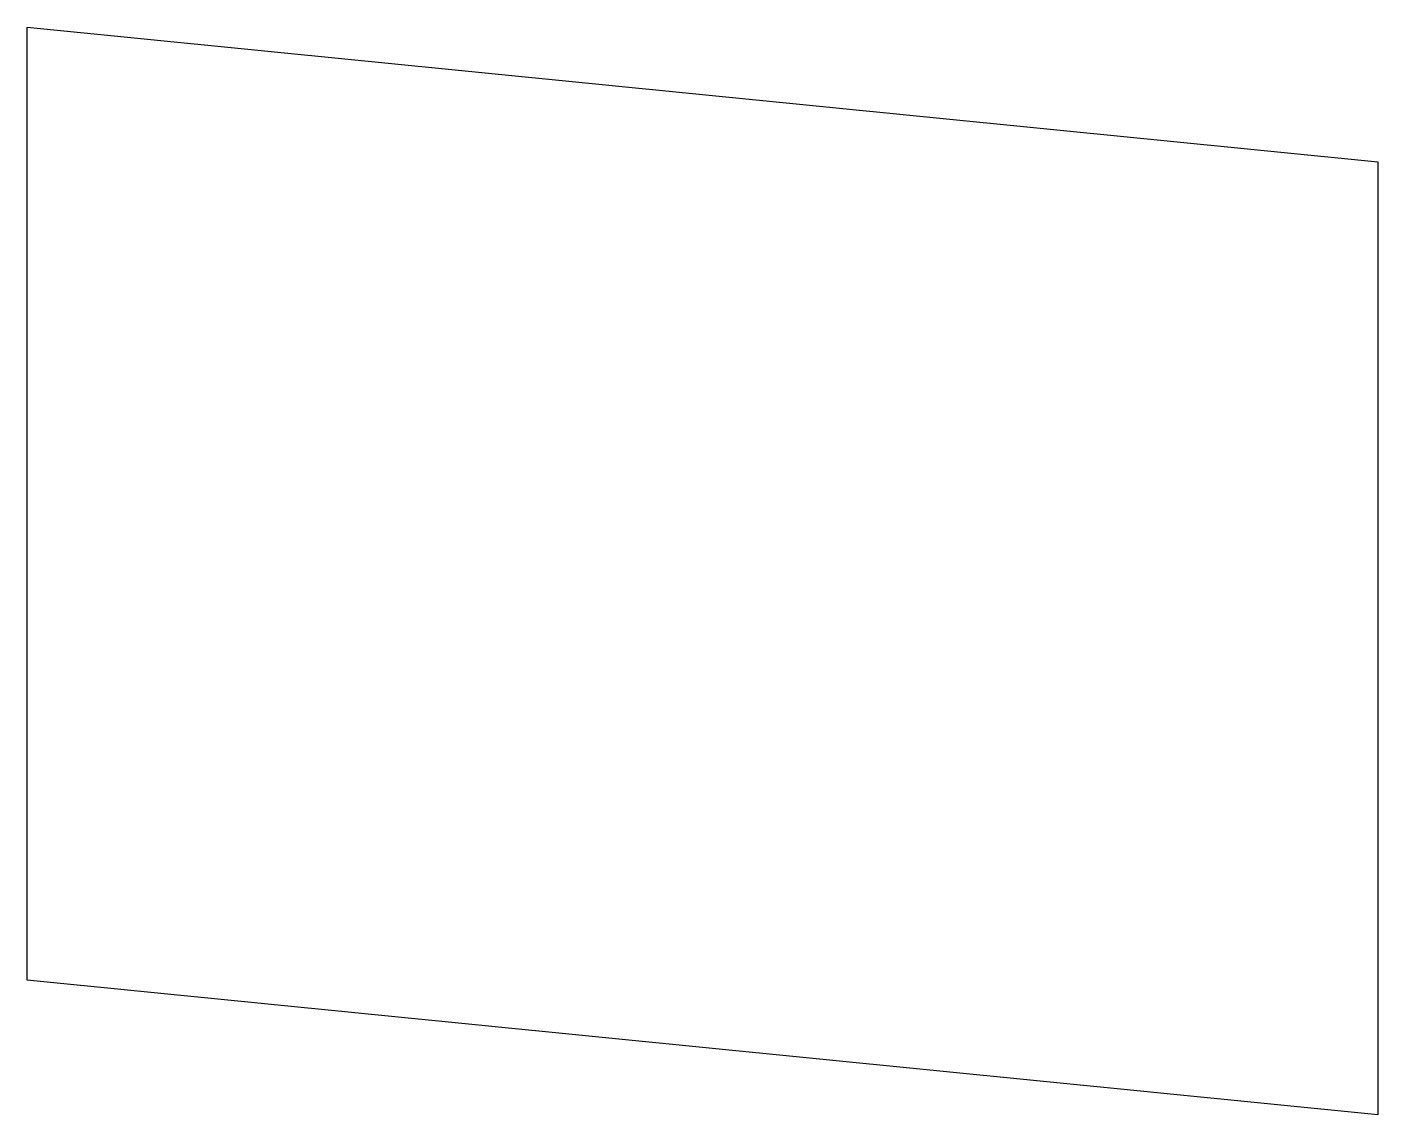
# Model space of a CAD drawing. Header units: millimetres. Extents: x 0 to 98.3, y -39.6 to 39.6.
import ezdxf

# ---------------------------------------------------------------- set-up
doc = ezdxf.new("R2010")
doc.units = ezdxf.units.MM
doc.header["$LTSCALE"] = 25
doc.layers.add('3_Pezzi', color=7, linetype='Continuous')

# ---------------------------------------------------------------- blocks, each defined once
blk = doc.blocks.new('BL1553344786_00001')
at = {"layer": '3_Pezzi', "color": 3, "linetype": 'Continuous'}
for p, q in [((0, -29.766), (0, 39.577)), ((0, 39.577), (98.297, 29.766)), ((98.297, 29.766), (98.297, -39.577)), ((98.297, -39.577), (0, -29.766))]:
    blk.add_line(p, q, dxfattribs=at)

msp = doc.modelspace()

# ---------------------------------------------------------------- block references
at = {"layer": '3_Pezzi'}
msp.add_blockref('BL1553344786_00001', (0, 0), dxfattribs=at)

doc.saveas('drawing.dxf')
